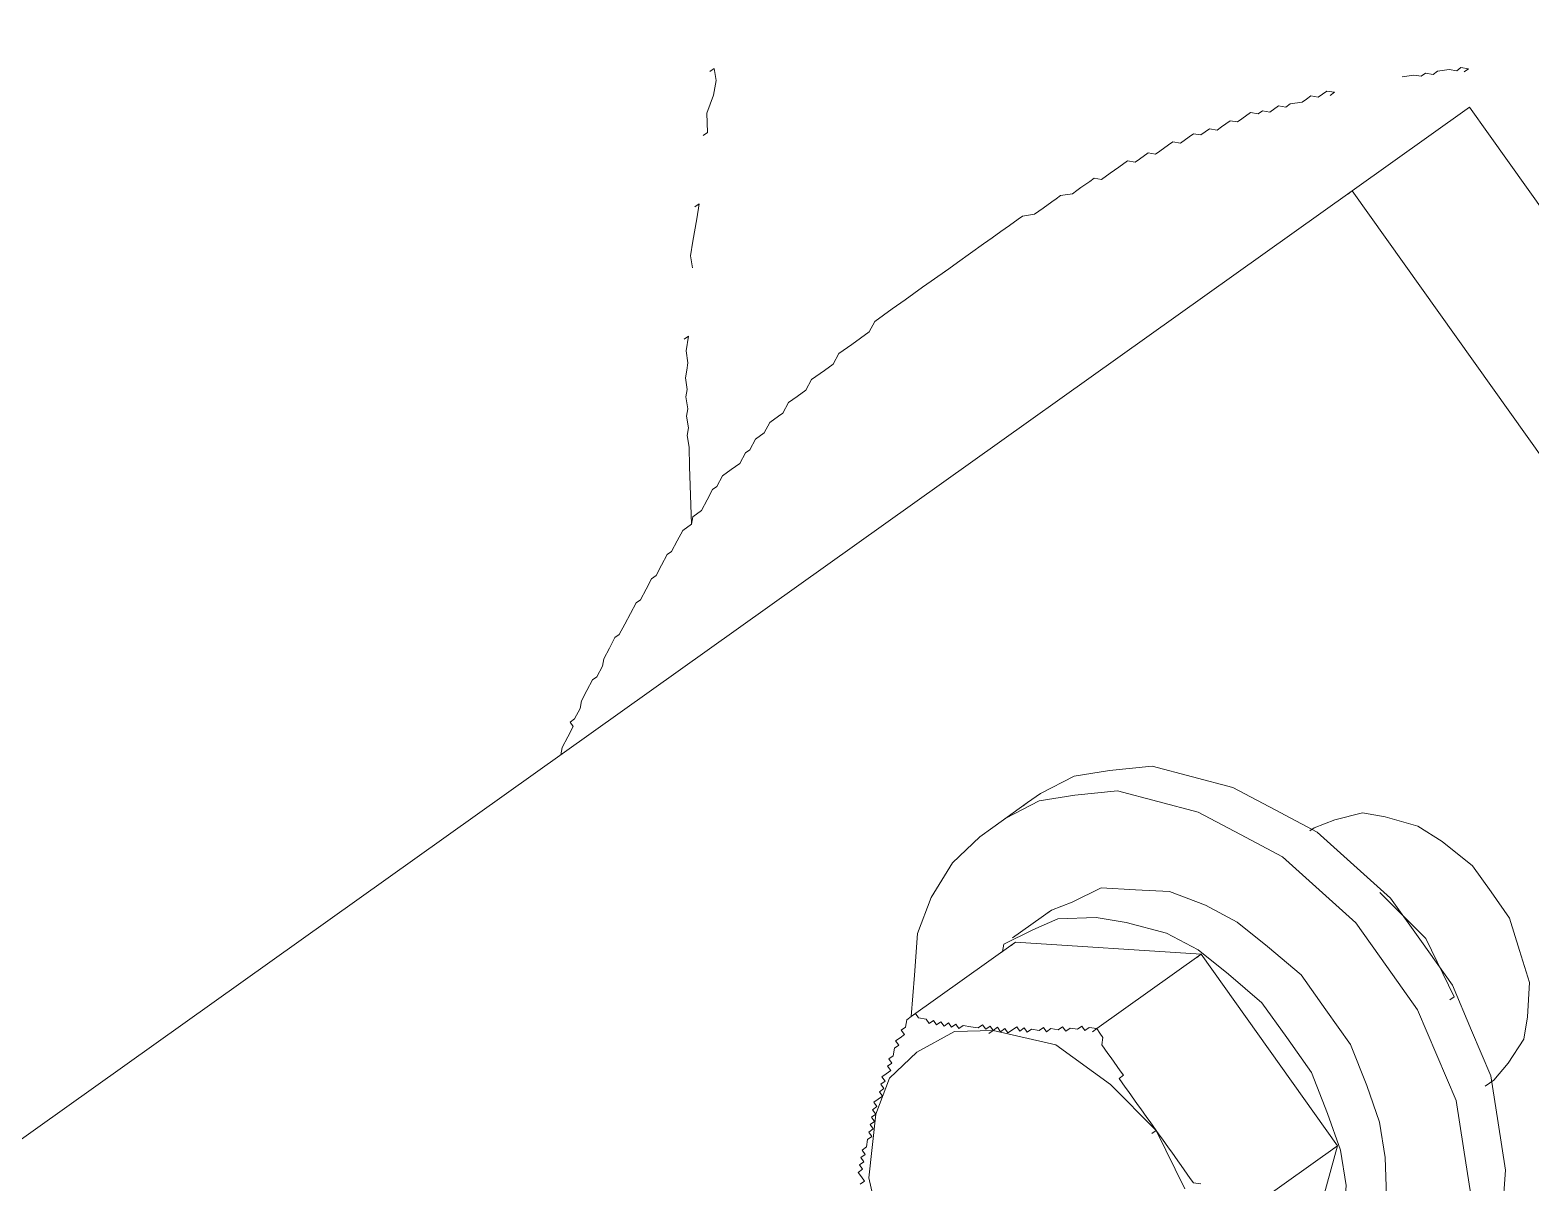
# Model space of a CAD drawing. Header units: feet. Extents: x 2321988 to 2329858, y 6722724 to 6730499.
# Drawn here: x 2326066.256 to 2326066.4843, y 6726844.2669 to 6726844.4423 of the extents above; entities that cross this region are included whole.
import ezdxf

# ---------------------------------------------------------------- set-up
doc = ezdxf.new("R2010")
doc.units = ezdxf.units.FT
doc.header["$MEASUREMENT"] = 0
doc.layers.add('C-BESS-EQUIPMENT', color=255, linetype='Continuous')

# ---------------------------------------------------------------- blocks, each defined once
blk = doc.blocks.new('Midpoint Site Plan$0$P1730-01-0001')
at = {"color": 0, "linetype": 'ByBlock', "lineweight": -2, "extrusion": (0, 0, -1)}
blk.add_ellipse((-25.204, 0), major_axis=(0, 4.086), ratio=0.670598, start_param=6.046109, end_param=9.661854, dxfattribs=at)
blk = doc.blocks.new('Midpoint Site Plan$0$A$C71e53a02')
at = {"lineweight": 9}
for points in [[(15.9034, 3.016), (15.8936, 3.016), (15.8741, 3.0453), (15.8449, 3.0648), (15.8254, 3.0842), (15.8157, 3.1037), (15.8254, 3.1037)], [(16.0593, 2.8309), (16.0495, 2.8504), (16.0301, 2.8699), (16.0008, 2.8991), (15.9813, 2.9186), (15.9911, 2.9186)], [(16.3321, 2.4508), (16.3127, 2.48), (16.2932, 2.5093), (16.2737, 2.5385), (16.2542, 2.5677), (16.2444, 2.5872), (16.2347, 2.597), (16.225, 2.6165), (16.2152, 2.6262), (16.2055, 2.6457), (16.1957, 2.6554), (16.186, 2.6749), (16.1762, 2.6847), (16.1665, 2.6944), (16.1567, 2.7139), (16.1372, 2.7334), (16.147, 2.7334)], [(15.6792, 2.558), (15.6598, 2.558), (15.6305, 2.558), (15.6013, 2.558), (15.5818, 2.558), (15.5623, 2.558), (15.5526, 2.558), (15.5428, 2.558), (15.5233, 2.558), (15.5136, 2.558), (15.4941, 2.5482), (15.4844, 2.5482), (15.4746, 2.5482), (15.4551, 2.5482), (15.4454, 2.5482), (15.4356, 2.5482), (15.4161, 2.5385), (15.4064, 2.5385), (15.3967, 2.5385), (15.3772, 2.5385), (15.3674, 2.5385), (15.3577, 2.5288), (15.3382, 2.5288), (15.3284, 2.5288), (15.3187, 2.5288), (15.2992, 2.5288), (15.2895, 2.519), (15.2797, 2.519), (15.2602, 2.519), (15.2505, 2.5093), (15.2407, 2.5093), (15.2212, 2.5093), (15.2115, 2.5093), (15.2018, 2.4995), (15.1823, 2.4995), (15.1725, 2.4995), (15.1628, 2.4898), (15.1433, 2.4898), (15.1335, 2.48), (15.1238, 2.48), (15.1043, 2.48), (15.0946, 2.4703), (15.0848, 2.4703), (15.0653, 2.4703), (15.0556, 2.4605), (15.0458, 2.4605), (15.0361, 2.4508), (15.0166, 2.4508), (15.0069, 2.4411), (14.9971, 2.4411), (14.9776, 2.4313), (14.9679, 2.4313), (14.9581, 2.4313), (14.9484, 2.4216), (14.9289, 2.4216), (14.9192, 2.4118), (14.9289, 2.4118)], [(16.7707, 2.2462), (16.7609, 2.2559), (16.7414, 2.2656), (16.7219, 2.2754), (16.7219, 2.2851), (16.7122, 2.2851), (16.6927, 2.2949), (16.683, 2.3046), (16.6635, 2.3144), (16.644, 2.3241), (16.6342, 2.3241), (16.6147, 2.3339), (16.605, 2.3436), (16.5855, 2.3533), (16.566, 2.3631), (16.5563, 2.3631), (16.5368, 2.3728), (16.5173, 2.3826), (16.4978, 2.3923), (16.4881, 2.3923), (16.4686, 2.4021), (16.4491, 2.4118), (16.4393, 2.4118), (16.4198, 2.4216), (16.4004, 2.4313), (16.3906, 2.4313), (16.3711, 2.4411), (16.3516, 2.4508), (16.3321, 2.4508), (16.3224, 2.4605), (16.3029, 2.4605), (16.2834, 2.4703), (16.2639, 2.48), (16.2542, 2.48), (16.2347, 2.4898), (16.2152, 2.4898), (16.1957, 2.4898), (16.1762, 2.4995), (16.1665, 2.4995), (16.147, 2.5093), (16.1275, 2.5093), (16.108, 2.519), (16.0885, 2.519), (16.0788, 2.519), (16.0593, 2.5288), (16.0398, 2.5288), (16.0203, 2.5288), (16.0008, 2.5385), (15.9911, 2.5385), (15.9716, 2.5385), (15.9521, 2.5385), (15.9326, 2.5482), (15.9131, 2.5482), (15.9034, 2.5482), (15.8839, 2.5482), (15.8644, 2.5482), (15.8449, 2.558), (15.8254, 2.558), (15.8059, 2.558), (15.7962, 2.558), (15.7767, 2.558), (15.7572, 2.558), (15.7377, 2.558), (15.7182, 2.558), (15.6792, 2.558), (15.689, 2.558)], [(14.9192, 2.4118), (14.9192, 2.4118)], [(14.8022, 2.3631), (14.7827, 2.3533), (14.773, 2.3436), (14.7632, 2.3436), (14.7535, 2.3339), (14.7438, 2.3339), (14.7243, 2.3241), (14.7145, 2.3144), (14.7048, 2.3144), (14.695, 2.3046), (14.7048, 2.3046)], [(14.8022, 2.3631), (14.8022, 2.3631)], [(15.0069, 2.2462), (14.9971, 2.2462), (14.734, 2.2462), (14.734, -2.2559), (14.7438, -2.2559)], [(21.8184, 2.2462), (21.8087, 2.2462), (14.9971, 2.2462), (14.9971, -2.2559), (15.0069, -2.2559), (14.9971, -2.2559), (14.734, -2.2559)], [(16.1275, 1.681), (16.0983, 1.681), (16.0301, 1.6712), (15.9716, 1.642), (15.9034, 1.603), (15.8547, 1.5445), (15.8059, 1.4861), (15.767, 1.4081), (15.728, 1.3302), (15.7085, 1.2425), (15.689, 1.1547), (15.689, 1.0573), (15.689, 0.9599), (15.7085, 0.8722), (15.728, 0.7844), (15.767, 0.7065), (15.8059, 0.6285), (15.8547, 0.5701)], [(16.2932, 1.4861), (16.527, 1.4861), (16.4783, 1.5445), (16.4296, 1.603), (16.3711, 1.642), (16.3029, 1.6712), (16.2347, 1.681), (16.1762, 1.681), (16.108, 1.6712), (16.0495, 1.642), (15.9813, 1.603), (15.9326, 1.5445), (15.8839, 1.4861), (15.8449, 1.4081), (15.8059, 1.3302), (15.7864, 1.2425), (15.767, 1.1547), (15.767, 1.0573), (15.767, 0.9599), (15.7864, 0.8722), (15.8059, 0.7844), (15.8449, 0.7065), (15.8839, 0.6285)], [(16.2932, 0.6285), (16.0301, 0.8429), (16.0398, 0.8429)], [(16.2055, 1.681), (16.1275, 1.681), (16.1372, 1.681)], [(16.2932, 1.4958), (16.2055, 1.4958), (16.2152, 1.4958), (16.2055, 1.4958), (16.1665, 1.4861), (16.108, 1.4763), (16.0593, 1.4373), (16.0106, 1.3984), (15.9716, 1.3399), (15.9424, 1.2814), (15.9229, 1.2132), (15.9034, 1.1353), (15.9034, 1.0573), (15.9034, 0.9793), (15.9229, 0.9014), (15.9424, 0.8332), (15.9716, 0.7747), (16.0106, 0.7162), (16.0593, 0.6773), (16.108, 0.648), (16.1665, 0.6285), (16.2055, 0.6188), (16.2932, 0.6188), (16.3029, 0.6188)], [(16.3224, 0.6285), (16.3127, 0.6285), (16.2542, 0.6285), (16.2055, 0.648), (16.147, 0.6773), (16.108, 0.7162), (16.0593, 0.7747), (16.0301, 0.8332), (16.0106, 0.9014), (15.9911, 0.9793), (15.9911, 1.0573), (15.9911, 1.1353), (16.0106, 1.2132), (16.0301, 1.2814), (16.0593, 1.3399), (16.108, 1.3984), (16.147, 1.4373), (16.2055, 1.4763), (16.2542, 1.4861), (16.3127, 1.4958), (16.3224, 1.4861), (16.3321, 1.4861)], [(16.3029, 1.4861), (16.2932, 1.4861), (16.0301, 1.2717), (16.2639, 1.2717), (16.2737, 1.2717), (16.2639, 1.2717)], [(16.7804, 1.2912), (16.7707, 1.2912), (16.7707, 1.3009), (16.7707, 1.3107), (16.7609, 1.3107), (16.7609, 1.3204), (16.7512, 1.3204), (16.7512, 1.3302), (16.7414, 1.3302), (16.7414, 1.3399), (16.7317, 1.3399), (16.7219, 1.3496), (16.7122, 1.3496), (16.7122, 1.3594), (16.7024, 1.3594), (16.7024, 1.3691), (16.6927, 1.3691), (16.6927, 1.3789), (16.683, 1.3789), (16.683, 1.3886), (16.6732, 1.3886), (16.6732, 1.3984), (16.6635, 1.3984), (16.6537, 1.3984), (16.6537, 1.4081), (16.644, 1.4081), (16.644, 1.4179), (16.6342, 1.4179), (16.6342, 1.4276), (16.6245, 1.4276), (16.6147, 1.4276), (16.6147, 1.4373), (16.605, 1.4373), (16.605, 1.4471), (16.5953, 1.4471), (16.5855, 1.4568), (16.5758, 1.4568), (16.5758, 1.4666), (16.566, 1.4666), (16.5563, 1.4666), (16.5563, 1.4763), (16.5465, 1.4763), (16.5368, 1.4861), (16.527, 1.4861), (16.5368, 1.4861), (16.527, 1.4861), (16.5173, 1.4861), (16.5173, 1.4763), (16.5075, 1.4666), (16.5075, 1.4568), (16.4978, 1.4568), (16.4978, 1.4471), (16.4881, 1.4471), (16.4881, 1.4373), (16.4783, 1.4373), (16.4783, 1.4276), (16.4686, 1.4276), (16.4686, 1.4179), (16.4588, 1.4179), (16.4491, 1.4081), (16.4393, 1.3984), (16.4296, 1.3984), (16.4296, 1.3886), (16.4198, 1.3886), (16.4198, 1.3789), (16.4296, 1.3789), (16.4198, 1.3789), (16.4783, 1.4179), (16.5563, 1.4276), (16.6245, 1.4179), (16.683, 1.3789), (16.7609, 1.2912), (16.8096, 1.1742)], [(16.527, 1.4861), (16.527, 1.4861)], [(16.527, 1.4861), (16.527, 1.4861)], [(16.4978, 1.4568), (16.4978, 1.4568)], [(16.4978, 1.4568), (16.4978, 1.4568)], [(16.4978, 1.4568), (16.4978, 1.4568)], [(16.4978, 1.4568), (16.4978, 1.4568)], [(16.4978, 1.4568), (16.4978, 1.4568)], [(16.4978, 1.4568), (16.4978, 1.4568)], [(16.4978, 1.4568), (16.4978, 1.4568)], [(16.4978, 1.4568), (16.4978, 1.4568)], [(16.4978, 1.4568), (16.4978, 1.4568)], [(16.4978, 1.4568), (16.4978, 1.4568)], [(16.5075, 1.4666), (16.5075, 1.4666)], [(16.5075, 1.4666), (16.5075, 1.4666)], [(16.5075, 1.4666), (16.5075, 1.4666)], [(16.5075, 1.4666), (16.5075, 1.4666)], [(16.5075, 1.4666), (16.5075, 1.4666)], [(16.5075, 1.4666), (16.5075, 1.4666)], [(16.5075, 1.4666), (16.5075, 1.4666)], [(16.5173, 1.4763), (16.5173, 1.4763)], [(16.5173, 1.4763), (16.5173, 1.4763)], [(16.5173, 1.4763), (16.5173, 1.4763)], [(16.5173, 1.4763), (16.5173, 1.4763)], [(16.5173, 1.4763), (16.5173, 1.4763)], [(16.5465, 1.4763), (16.5465, 1.4763)], [(16.5563, 1.4763), (16.5563, 1.4763)], [(16.566, 1.4666), (16.566, 1.4666)], [(16.566, 1.4666), (16.566, 1.4666)], [(16.566, 1.4666), (16.566, 1.4666)], [(16.5758, 1.4568), (16.5758, 1.4568)], [(16.5855, 1.4568), (16.5855, 1.4568)], [(16.5855, 1.4568), (16.5855, 1.4568)], [(16.5855, 1.4568), (16.5855, 1.4568)], [(16.4686, 1.4276), (16.4686, 1.4276)], [(16.4686, 1.4276), (16.4686, 1.4276)], [(16.4686, 1.4276), (16.4686, 1.4276)], [(16.4686, 1.4276), (16.4686, 1.4276)], [(16.4686, 1.4276), (16.4686, 1.4276)], [(16.4686, 1.4276), (16.4686, 1.4276)], [(16.4686, 1.4276), (16.4686, 1.4276)], [(16.4686, 1.4276), (16.4686, 1.4276)], [(16.4686, 1.4276), (16.4686, 1.4276)], [(16.4783, 1.4373), (16.4783, 1.4373)], [(16.4783, 1.4373), (16.4783, 1.4373)], [(16.4783, 1.4373), (16.4783, 1.4373)], [(16.4783, 1.4373), (16.4783, 1.4373)], [(16.4783, 1.4373), (16.4783, 1.4373)], [(16.4783, 1.4373), (16.4783, 1.4373)], [(16.4783, 1.4373), (16.4783, 1.4373)], [(16.4783, 1.4373), (16.4783, 1.4373)], [(16.4783, 1.4276), (16.4783, 1.4276)], [(16.4881, 1.4471), (16.4881, 1.4471)], [(16.4881, 1.4471), (16.4881, 1.4471)], [(16.4881, 1.4471), (16.4881, 1.4471)], [(16.4881, 1.4471), (16.4881, 1.4471)], [(16.4881, 1.4471), (16.4881, 1.4471)], [(16.4881, 1.4471), (16.4881, 1.4471)], [(16.4881, 1.4471), (16.4881, 1.4471)], [(16.4881, 1.4471), (16.4881, 1.4471)], [(16.4881, 1.4471), (16.4881, 1.4471)], [(16.4881, 1.4373), (16.4881, 1.4373)], [(16.4978, 1.4471), (16.4978, 1.4471)], [(16.5953, 1.4471), (16.5953, 1.4471)], [(16.5953, 1.4471), (16.5953, 1.4471)], [(16.5953, 1.4471), (16.5953, 1.4471)], [(16.605, 1.4471), (16.605, 1.4471)], [(16.605, 1.4373), (16.605, 1.4373)], [(16.6147, 1.4373), (16.6147, 1.4373)], [(16.6147, 1.4373), (16.6147, 1.4373)], [(16.6245, 1.4276), (16.6245, 1.4276)], [(16.6245, 1.4276), (16.6245, 1.4276)], [(16.6245, 1.4276), (16.6245, 1.4276)], [(16.4393, 1.3984), (16.4393, 1.3984)], [(16.4393, 1.3984), (16.4393, 1.3984)], [(16.4393, 1.3984), (16.4393, 1.3984)], [(16.4393, 1.3984), (16.4393, 1.3984)], [(16.4491, 1.4081), (16.4491, 1.4081)], [(16.4491, 1.4081), (16.4491, 1.4081)], [(16.4491, 1.4081), (16.4491, 1.4081)], [(16.4491, 1.4081), (16.4491, 1.4081)], [(16.4491, 1.4081), (16.4491, 1.4081)], [(16.4491, 1.4081), (16.4491, 1.4081)], [(16.4491, 1.4081), (16.4491, 1.4081)], [(16.4588, 1.4179), (16.4588, 1.4179)], [(16.4588, 1.4179), (16.4588, 1.4179)], [(16.4588, 1.4179), (16.4588, 1.4179)], [(16.4588, 1.4179), (16.4588, 1.4179)], [(16.4588, 1.4179), (16.4588, 1.4179)], [(16.4588, 1.4179), (16.4588, 1.4179)], [(16.4588, 1.4179), (16.4588, 1.4179)], [(16.4588, 1.4179), (16.4588, 1.4179)], [(16.4588, 1.4179), (16.4588, 1.4179)], [(16.6342, 1.4179), (16.6342, 1.4179)], [(16.6342, 1.4179), (16.6342, 1.4179)], [(16.644, 1.4179), (16.644, 1.4179)], [(16.644, 1.4179), (16.644, 1.4179)], [(16.6537, 1.4081), (16.6537, 1.4081)], [(16.6537, 1.4081), (16.6537, 1.4081)], [(16.6537, 1.4081), (16.6537, 1.4081)], [(16.6635, 1.3984), (16.6635, 1.3984)], [(16.6635, 1.3984), (16.6635, 1.3984)], [(16.6635, 1.3984), (16.6635, 1.3984)], [(16.6635, 1.3984), (16.6635, 1.3984)], [(16.6635, 1.3984), (16.6635, 1.3984)], [(16.6635, 1.3984), (16.6635, 1.3984)], [(16.6635, 1.3984), (16.6635, 1.3984)], [(16.6732, 1.3984), (16.6732, 1.3984)], [(16.6732, 1.3984), (16.6732, 1.3984)], [(16.3029, 0.9404), (16.2834, 1.0573), (16.2932, 1.0573), (16.2834, 1.0573), (16.3029, 1.1742), (16.3419, 1.2912), (16.4198, 1.3789), (16.4101, 1.3789), (16.4101, 1.3691), (16.4004, 1.3691), (16.4004, 1.3594), (16.3906, 1.3594), (16.3809, 1.3594), (16.3809, 1.3496), (16.3711, 1.3496), (16.3711, 1.3399), (16.3614, 1.3399), (16.3516, 1.3302), (16.3419, 1.3302), (16.3419, 1.3204), (16.3321, 1.3204), (16.3224, 1.3107), (16.3127, 1.3107), (16.3127, 1.3009), (16.3029, 1.3009), (16.2932, 1.2912), (16.2834, 1.2912), (16.2834, 1.2814), (16.2737, 1.2814), (16.2639, 1.2717), (16.2639, 1.2619), (16.2639, 1.2522), (16.2737, 1.2425), (16.2737, 1.2327), (16.2737, 1.223), (16.2737, 1.2132), (16.2737, 1.2035), (16.2737, 1.1937), (16.2737, 1.184), (16.2737, 1.1742), (16.2834, 1.1742), (16.2834, 1.1645), (16.2834, 1.1547), (16.2834, 1.145), (16.2834, 1.1353), (16.2834, 1.1255), (16.2834, 1.1158), (16.2834, 1.106), (16.2834, 1.0963), (16.2834, 1.0865), (16.2834, 1.0768), (16.2834, 1.067), (16.2834, 1.0573), (16.2834, 1.0476), (16.2834, 1.0378), (16.2834, 1.0281), (16.2834, 1.0183), (16.2834, 1.0086), (16.2834, 0.9988), (16.2834, 0.9891), (16.2834, 0.9793), (16.2834, 0.9696), (16.2834, 0.9599), (16.2834, 0.9501), (16.2834, 0.9404), (16.2737, 0.9306)], [(16.2639, 0.8429), (16.0301, 0.8429), (16.0301, 1.2717), (16.0398, 1.2717)], [(16.4101, 1.3789), (16.4101, 1.3789)], [(16.4101, 1.3789), (16.4101, 1.3789)], [(16.4198, 1.3789), (16.4198, 1.3789)], [(16.4296, 1.3886), (16.4296, 1.3886)], [(16.4296, 1.3886), (16.4296, 1.3886)], [(16.6732, 1.3886), (16.6732, 1.3886)], [(16.6732, 1.3886), (16.6732, 1.3886)], [(16.6732, 1.3886), (16.6732, 1.3886)], [(16.6732, 1.3886), (16.6732, 1.3886)], [(16.683, 1.3886), (16.683, 1.3886)], [(16.6927, 1.3789), (16.6927, 1.3789)], [(16.3711, 1.3496), (16.3711, 1.3496)], [(16.3809, 1.3496), (16.3809, 1.3496)], [(16.3809, 1.3496), (16.3809, 1.3496)], [(16.3906, 1.3594), (16.3906, 1.3594)], [(16.3906, 1.3594), (16.3906, 1.3594)], [(16.3906, 1.3594), (16.3906, 1.3594)], [(16.3906, 1.3594), (16.3906, 1.3594)], [(16.4004, 1.3691), (16.4004, 1.3691)], [(16.4004, 1.3691), (16.4004, 1.3691)], [(16.4004, 1.3691), (16.4004, 1.3691)], [(16.4004, 1.3691), (16.4004, 1.3691)], [(16.4004, 1.3691), (16.4004, 1.3691)], [(16.4004, 1.3691), (16.4004, 1.3691)], [(16.4004, 1.3691), (16.4004, 1.3691)], [(16.4101, 1.3691), (16.4101, 1.3691)], [(16.4101, 1.3691), (16.4101, 1.3691)], [(16.4101, 1.3691), (16.4101, 1.3691)], [(16.6927, 1.3691), (16.6927, 1.3691)], [(16.7024, 1.3691), (16.7024, 1.3691)], [(16.7024, 1.3691), (16.7024, 1.3691)], [(16.7024, 1.3691), (16.7024, 1.3691)], [(16.7122, 1.3594), (16.7122, 1.3594)], [(16.7122, 1.3594), (16.7122, 1.3594)], [(16.7122, 1.3594), (16.7122, 1.3594)], [(16.7122, 1.3594), (16.7122, 1.3594)], [(16.7122, 1.3594), (16.7122, 1.3594)], [(16.7219, 1.3496), (16.7219, 1.3496)], [(16.7219, 1.3496), (16.7219, 1.3496)], [(16.7219, 1.3496), (16.7219, 1.3496)], [(16.7219, 1.3496), (16.7219, 1.3496)], [(16.7219, 1.3496), (16.7219, 1.3496)], [(16.7219, 1.3496), (16.7219, 1.3496)], [(16.7219, 1.3496), (16.7219, 1.3496)], [(16.7219, 1.3496), (16.7219, 1.3496)], [(16.7219, 1.3496), (16.7219, 1.3496)], [(15.728, 1.3399), (15.689, 1.3302), (15.6403, 1.3107), (15.611, 1.2814), (15.5721, 1.2327), (15.5526, 1.184), (15.5331, 1.1158), (15.5331, 1.0573), (15.5331, 0.9988), (15.5526, 0.9404), (15.5721, 0.8819), (15.611, 0.8332), (15.6403, 0.8039), (15.689, 0.7844), (15.728, 0.7747), (15.7377, 0.7747), (15.728, 0.7747)], [(16.3321, 1.3204), (16.3321, 1.3204)], [(16.3321, 1.3204), (16.3321, 1.3204)], [(16.3321, 1.3204), (16.3321, 1.3204)], [(16.3419, 1.3302), (16.3419, 1.3302)], [(16.3419, 1.3204), (16.3419, 1.3204)], [(16.3516, 1.3302), (16.3516, 1.3302)], [(16.3516, 1.3302), (16.3516, 1.3302)], [(16.3516, 1.3302), (16.3516, 1.3302)], [(16.3614, 1.3399), (16.3614, 1.3399)], [(16.3614, 1.3399), (16.3614, 1.3399)], [(16.3614, 1.3399), (16.3614, 1.3399)], [(16.3711, 1.3399), (16.3711, 1.3399)], [(16.7317, 1.3399), (16.7317, 1.3399)], [(16.7317, 1.3399), (16.7317, 1.3399)], [(16.7317, 1.3399), (16.7317, 1.3399)], [(16.7317, 1.3399), (16.7317, 1.3399)], [(16.7317, 1.3399), (16.7317, 1.3399)], [(16.7317, 1.3399), (16.7317, 1.3399)], [(16.7317, 1.3399), (16.7317, 1.3399)], [(16.7317, 1.3399), (16.7317, 1.3399)], [(16.7317, 1.3399), (16.7317, 1.3399)], [(16.7317, 1.3399), (16.7317, 1.3399)], [(16.7414, 1.3302), (16.7414, 1.3302)], [(16.7414, 1.3302), (16.7414, 1.3302)], [(16.7414, 1.3302), (16.7414, 1.3302)], [(16.7414, 1.3302), (16.7414, 1.3302)], [(16.7414, 1.3302), (16.7414, 1.3302)], [(16.7414, 1.3302), (16.7414, 1.3302)], [(16.7414, 1.3302), (16.7414, 1.3302)], [(16.7414, 1.3302), (16.7414, 1.3302)], [(16.7414, 1.3302), (16.7414, 1.3302)], [(16.7512, 1.3204), (16.7512, 1.3204)], [(16.7512, 1.3204), (16.7512, 1.3204)], [(16.7512, 1.3204), (16.7512, 1.3204)], [(16.7512, 1.3204), (16.7512, 1.3204)], [(16.7512, 1.3204), (16.7512, 1.3204)], [(16.7512, 1.3204), (16.7512, 1.3204)], [(16.7512, 1.3204), (16.7512, 1.3204)], [(16.7512, 1.3204), (16.7512, 1.3204)], [(16.7512, 1.3204), (16.7512, 1.3204)], [(16.7512, 1.3204), (16.7512, 1.3204)], [(16.2932, 1.2912), (16.2932, 1.2912)], [(16.2932, 1.2912), (16.2932, 1.2912)], [(16.2932, 1.2912), (16.2932, 1.2912)], [(16.3029, 1.3009), (16.3029, 1.3009)], [(16.3029, 1.3009), (16.3029, 1.3009)], [(16.3127, 1.3107), (16.3127, 1.3107)], [(16.3127, 1.3009), (16.3127, 1.3009)], [(16.3224, 1.3107), (16.3224, 1.3107)], [(16.3224, 1.3107), (16.3224, 1.3107)], [(16.3224, 1.3107), (16.3224, 1.3107)], [(16.7609, 1.3107), (16.7609, 1.3107)], [(16.7609, 1.3107), (16.7609, 1.3107)], [(16.7609, 1.3107), (16.7609, 1.3107)], [(16.7609, 1.3107), (16.7609, 1.3107)], [(16.7609, 1.3107), (16.7609, 1.3107)], [(16.7609, 1.3107), (16.7609, 1.3107)], [(16.7609, 1.3107), (16.7609, 1.3107)], [(16.7609, 1.3107), (16.7609, 1.3107)], [(16.7609, 1.3107), (16.7609, 1.3107)], [(16.7609, 1.3107), (16.7609, 1.3107)], [(16.7707, 1.3009), (16.7707, 1.3009)], [(16.7707, 1.3009), (16.7707, 1.3009)], [(16.7707, 1.3009), (16.7707, 1.3009)], [(16.7707, 1.3009), (16.7707, 1.3009)], [(16.7707, 1.3009), (16.7707, 1.3009)], [(16.7707, 1.3009), (16.7707, 1.3009)], [(16.7707, 1.3009), (16.7707, 1.3009)], [(16.7707, 1.3009), (16.7707, 1.3009)], [(16.2639, 1.2717), (16.2639, 1.2717)], [(16.2639, 1.2619), (16.2639, 1.2619)], [(16.2639, 1.2522), (16.2639, 1.2522)], [(16.2639, 1.2522), (16.2639, 1.2522)], [(16.2737, 1.2425), (16.2737, 1.2425)], [(16.2737, 1.2425), (16.2737, 1.2425)], [(16.2737, 1.2327), (16.2737, 1.2327)], [(16.2737, 1.223), (16.2737, 1.223)], [(16.2737, 1.223), (16.2737, 1.223)], [(16.2737, 1.2132), (16.2737, 1.2132)], [(16.2737, 1.2132), (16.2737, 1.2132)], [(16.2737, 1.2035), (16.2737, 1.2035)], [(16.2737, 1.2035), (16.2737, 1.2035)], [(16.2737, 1.1937), (16.2737, 1.1937)], [(16.2737, 1.1937), (16.2737, 1.1937)], [(16.2737, 1.184), (16.2737, 1.184)], [(16.2737, 1.184), (16.2737, 1.184)], [(15.6987, 1.1742), (15.6792, 1.0573), (15.6987, 0.9404), (15.7085, 0.9404)], [(16.2834, 1.1742), (16.2834, 1.1742)], [(16.2834, 1.1645), (16.2834, 1.1645)], [(16.2834, 1.1645), (16.2834, 1.1645)], [(16.2834, 1.1547), (16.2834, 1.1547)], [(16.2834, 1.1547), (16.2834, 1.1547)], [(16.2834, 1.145), (16.2834, 1.145)], [(16.2834, 1.1353), (16.2834, 1.1353)], [(16.2834, 1.1353), (16.2834, 1.1353)], [(16.2834, 1.1255), (16.2834, 1.1255)], [(16.2834, 1.1255), (16.2834, 1.1255)], [(16.2834, 1.1158), (16.2834, 1.1158)], [(16.2834, 1.1158), (16.2834, 1.1158)], [(16.2834, 1.106), (16.2834, 1.106)], [(16.2834, 1.0963), (16.2834, 1.0963)], [(16.2834, 1.0476), (16.2834, 1.0476)], [(16.2834, 1.0378), (16.2834, 1.0378)], [(16.2834, 1.0378), (16.2834, 1.0378)], [(16.2834, 1.0281), (16.2834, 1.0281)], [(16.2834, 1.0281), (16.2834, 1.0281)], [(16.2834, 1.0183), (16.2834, 1.0183)], [(16.2834, 1.0086), (16.2834, 1.0086)], [(16.2834, 1.0086), (16.2834, 1.0086)], [(16.2834, 0.9988), (16.2834, 0.9988)], [(16.2834, 0.9988), (16.2834, 0.9988)], [(16.2834, 0.9891), (16.2834, 0.9891)], [(16.2834, 0.9891), (16.2834, 0.9891)], [(16.2834, 0.9793), (16.2834, 0.9793)], [(16.2834, 0.9793), (16.2834, 0.9793)], [(16.2834, 0.9696), (16.2834, 0.9696)], [(16.2834, 0.9696), (16.2834, 0.9696)], [(16.2834, 0.9599), (16.2834, 0.9599)], [(16.2834, 0.9599), (16.2834, 0.9599)], [(16.2834, 0.9501), (16.2834, 0.9501)], [(16.2834, 0.9404), (16.2834, 0.9404)], [(16.2834, 0.9404), (16.2834, 0.9404)], [(15.7377, 0.7747), (15.7475, 0.7747)]]:
    blk.add_lwpolyline(points, dxfattribs=at)
for points in [[(16.6927, 1.3789), (16.683, 1.3789)], [(15.7377, 1.3399), (15.728, 1.3399)]]:
    blk.add_lwpolyline(points, close=True, dxfattribs=at)

msp = doc.modelspace()

# ---------------------------------------------------------------- wipeouts: each hides what was drawn before it
msp.add_wipeout([(2326064.17456, 6726849.7753), (2326064.71751, 6726850.16214), (2326071.53559, 6726840.59259), (2326070.99264, 6726840.20575)]).dxf.layer = 'C-BESS-EQUIPMENT'

# ---------------------------------------------------------------- next in the draw order: block references
at = {"layer": 'C-BESS-EQUIPMENT', "yscale": 0.08333333333333331, "zscale": 0.08333333333333331}
for name, p, xscale, rotation in [('Midpoint Site Plan$0$P1730-01-0001', (2326067.85508, 6726845.18395), 0.08333333333333331, 35.46898082920265), ('Midpoint Site Plan$0$A$C71e53a02', (2326067.5836, 6726844.99053), -0.08333333333333331, 35.46898082920264)]:
    msp.add_blockref(name, p, dxfattribs=dict(at, xscale=xscale, rotation=rotation))

# ---------------------------------------------------------------- next in the draw order: wipeouts: each hides what was drawn before it
msp.add_wipeout([(2326044.1544, 6726887.54167), (2326077.85795, 6726840.23687), (2326077.40832, 6726839.91652), (2326043.70467, 6726887.22144)]).dxf.layer = 'C-BESS-EQUIPMENT'

# ---------------------------------------------------------------- next in the draw order: wipeouts: each hides what was drawn before it
msp.add_wipeout([(2326040.08225, 6726884.64036), (2326073.7858, 6726837.33556), (2326073.33617, 6726837.01521), (2326039.63253, 6726884.32013)]).dxf.layer = 'C-BESS-EQUIPMENT'

# ---------------------------------------------------------------- next in the draw order: wipeouts: each hides what was drawn before it
msp.add_wipeout([(2326036.0101, 6726881.73905), (2326069.71366, 6726834.43425), (2326069.26402, 6726834.1139), (2326035.56038, 6726881.41882)]).dxf.layer = 'C-BESS-EQUIPMENT'

doc.saveas('drawing.dxf')
